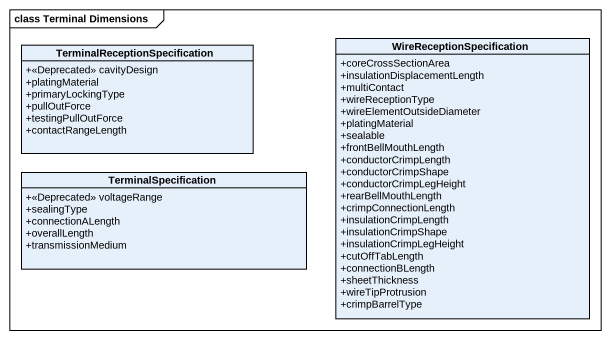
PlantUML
@startuml
mainframe class Terminal Dimensions
hide circle
hide empty members
skinparam classAttributeIconSize 0
class "TerminalReceptionSpecification" as TerminalReceptionSpecificati {
  +<<Deprecated>> cavityDesign
  +platingMaterial
  +primaryLockingType
  +pullOutForce
  +testingPullOutForce
  +contactRangeLength
}
class WireReceptionSpecification {
  +coreCrossSectionArea
  +insulationDisplacementLength
  +multiContact
  +wireReceptionType
  +wireElementOutsideDiameter
  +platingMaterial
  +sealable
  +frontBellMouthLength
  +conductorCrimpLength
  +conductorCrimpShape
  +conductorCrimpLegHeight
  +rearBellMouthLength
  +crimpConnectionLength
  +insulationCrimpLength
  +insulationCrimpShape
  +insulationCrimpLegHeight
  +cutOffTabLength
  +connectionBLength
  +sheetThickness
  +wireTipProtrusion
  +crimpBarrelType
}
class TerminalSpecification {
  +<<Deprecated>> voltageRange
  +sealingType
  +connectionALength
  +overallLength
  +transmissionMedium
}
@enduml
